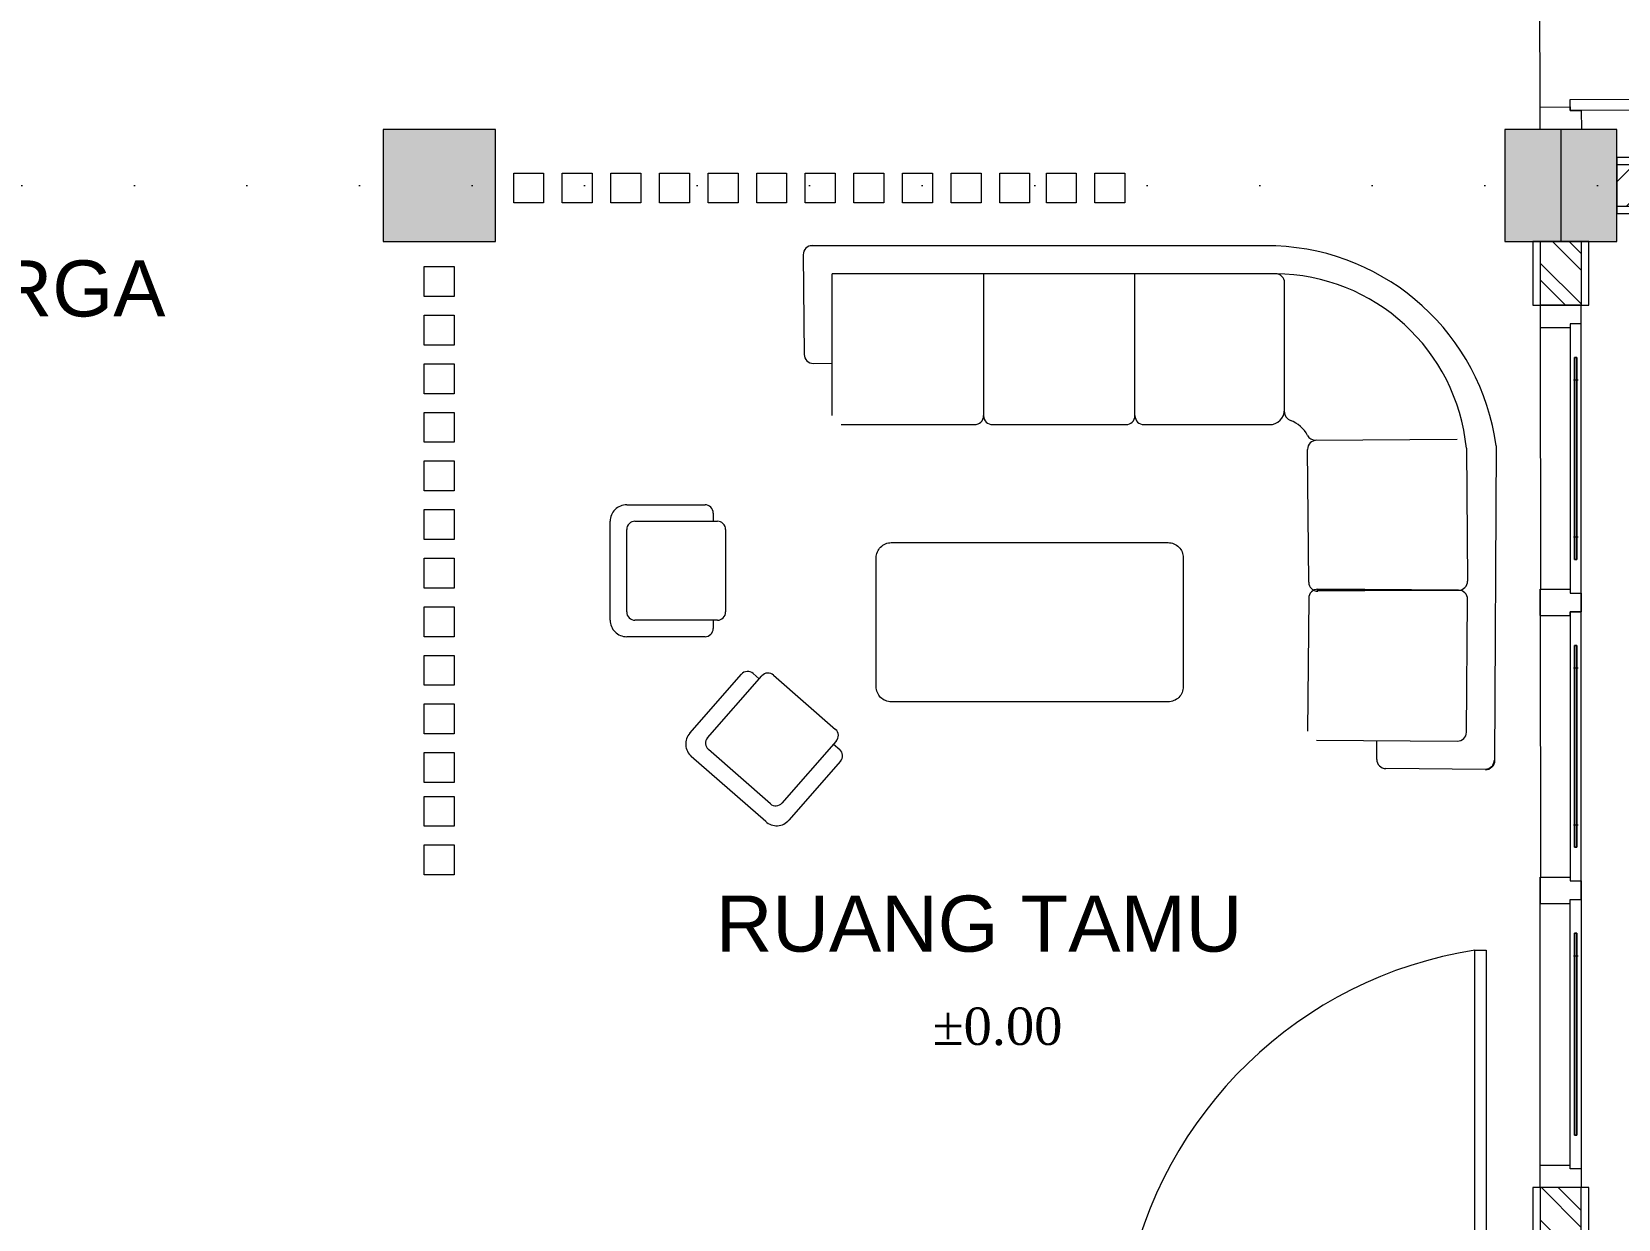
# Model space of a CAD drawing. Header units: millimetres. Extents: x -12161372 to 46643, y -9506984 to 15358.
# Drawn here: x 9279.8 to 9704.2, y 5613.8 to 5931.4 of the extents above; entities that cross this region are included whole.
import ezdxf

# ---------------------------------------------------------------- set-up
doc = ezdxf.new("R2010")
doc.units = ezdxf.units.MM
doc.linetypes.add('ACAD_ISO07W100', pattern=[3, 0, -3])
for name, color, linetype, lineweight in [('arsiran', 202, 'Continuous', 0), ('dinding', 110, 'Continuous', 9), ('furniture', 7, 'Continuous', 5), ('interior', 7, 'Continuous', 13), ('jendela', 7, 'Continuous', 15), ('kolom', 150, 'Continuous', 13), ('pintu', 7, 'Continuous', 13), ('teks', 255, 'Continuous', 5)]:
    doc.layers.add(name, color=color, linetype=linetype, lineweight=lineweight)
doc.layers.add('GRID', color=7, linetype='Continuous', plot=False)
doc.styles.get("Standard").update_dxf_attribs({"font": 'arial.ttf'})
doc.styles.add('teks3', font='times.ttf', dxfattribs={"height": 25})

# ---------------------------------------------------------------- blocks, each defined once
blk = doc.blocks.new('*U42')
at = {"layer": 'arsiran'}
h = blk.add_hatch(dxfattribs=at)
h.set_pattern_fill('ANSI32', color=256)
h.set_pattern_definition([(45, (-2527.686, -4513.269), (-6.735192, 6.735192), []), (45, (-2523.196, -4513.269), (-6.735192, 6.735192), [])])
h.paths.add_polyline_path([(0, 5.5), (0, -5.5), (16.99, -5.5), (16.99, 5.5)])
blk.add_lwpolyline([(0, -5.5), (16.99, -5.5), (16.99, 5.5), (0, 5.5)], close=True, dxfattribs=at)
at = {"layer": 'dinding'}
blk.add_lwpolyline([(0, -7.5), (16.99, -7.5), (16.99, 7.5), (0, 7.5)], close=True, dxfattribs=at)
blk = doc.blocks.new('*U40')
at = {"layer": 'arsiran'}
h = blk.add_hatch(dxfattribs=at)
h.set_pattern_fill('ANSI32', color=256)
h.set_pattern_definition([(45, (-2496.681, -4513.269), (-6.735192, 6.735192), []), (45, (-2492.191, -4513.269), (-6.735192, 6.735192), [])])
h.paths.add_polyline_path([(0, 5.5), (0, -5.5), (48, -5.5), (48, 5.5)])
blk.add_lwpolyline([(0, -5.5), (48, -5.5), (48, 5.5), (0, 5.5)], close=True, dxfattribs=at)
at = {"layer": 'dinding'}
blk.add_lwpolyline([(0, -7.5), (48, -7.5), (48, 7.5), (0, 7.5)], close=True, dxfattribs=at)

msp = doc.modelspace()

# ---------------------------------------------------------------- hatches: boundary and pattern name
at = {"layer": 'jendela'}
h = msp.add_hatch(color=256, dxfattribs=at)
h.dxf.hatch_style = 1
h.paths.add_polyline_path([(9693.111, 5790.263), (9692.511, 5790.263), (9692.511, 5844.263), (9693.111, 5844.263)])
h = msp.add_hatch(color=256, dxfattribs=at)
h.dxf.hatch_style = 1
h.paths.add_polyline_path([(9693.111, 5790.263), (9692.511, 5790.263), (9692.511, 5844.263), (9693.111, 5844.263)])
h = msp.add_hatch(color=256, dxfattribs=at)
h.dxf.hatch_style = 1
h.paths.add_polyline_path([(9693.111, 5844.25), (9692.511, 5844.25), (9692.511, 5790.25), (9693.111, 5790.25)])
h = msp.add_hatch(color=256, dxfattribs=at)
h.dxf.hatch_style = 1
h.paths.add_polyline_path([(9693.111, 5844.25), (9692.511, 5844.25), (9692.511, 5790.25), (9693.111, 5790.25)])
h = msp.add_hatch(color=256, dxfattribs=at)
h.dxf.hatch_style = 1
h.paths.add_polyline_path([(9693.116, 5844.257), (9692.516, 5844.257), (9692.516, 5790.257), (9693.116, 5790.257)])
h = msp.add_hatch(color=256, dxfattribs=at)
h.dxf.hatch_style = 1
h.paths.add_polyline_path([(9693.111, 5713.263), (9692.511, 5713.263), (9692.511, 5767.263), (9693.111, 5767.263)])
h = msp.add_hatch(color=256, dxfattribs=at)
h.dxf.hatch_style = 1
h.paths.add_polyline_path([(9693.111, 5713.263), (9692.511, 5713.263), (9692.511, 5767.263), (9693.111, 5767.263)])
h = msp.add_hatch(color=256, dxfattribs=at)
h.dxf.hatch_style = 1
h.paths.add_polyline_path([(9693.111, 5767.25), (9692.511, 5767.25), (9692.511, 5713.25), (9693.111, 5713.25)])
h = msp.add_hatch(color=256, dxfattribs=at)
h.dxf.hatch_style = 1
h.paths.add_polyline_path([(9693.111, 5767.25), (9692.511, 5767.25), (9692.511, 5713.25), (9693.111, 5713.25)])
h = msp.add_hatch(color=256, dxfattribs=at)
h.dxf.hatch_style = 1
h.paths.add_polyline_path([(9693.116, 5767.257), (9692.516, 5767.257), (9692.516, 5713.257), (9693.116, 5713.257)])
h = msp.add_hatch(color=256, dxfattribs=at)
h.dxf.hatch_style = 1
h.paths.add_polyline_path([(9693.111, 5636.263), (9692.511, 5636.263), (9692.511, 5690.263), (9693.111, 5690.263)])
h = msp.add_hatch(color=256, dxfattribs=at)
h.dxf.hatch_style = 1
h.paths.add_polyline_path([(9693.111, 5636.263), (9692.511, 5636.263), (9692.511, 5690.263), (9693.111, 5690.263)])
h = msp.add_hatch(color=256, dxfattribs=at)
h.dxf.hatch_style = 1
h.paths.add_polyline_path([(9693.111, 5690.25), (9692.511, 5690.25), (9692.511, 5636.25), (9693.111, 5636.25)])
h = msp.add_hatch(color=256, dxfattribs=at)
h.dxf.hatch_style = 1
h.paths.add_polyline_path([(9693.111, 5690.25), (9692.511, 5690.25), (9692.511, 5636.25), (9693.111, 5636.25)])
h = msp.add_hatch(color=256, dxfattribs=at)
h.dxf.hatch_style = 1
h.paths.add_polyline_path([(9693.116, 5636.257), (9692.516, 5636.257), (9692.516, 5690.257), (9693.116, 5690.257)])
at = {"layer": 'kolom'}
h = msp.add_hatch(color=256, dxfattribs=at)
h.dxf.hatch_style = 1
h.paths.add_polyline_path([(9403.847, 5875.262), (9403.847, 5905.262), (9373.847, 5905.262), (9373.847, 5875.262)])
h = msp.add_hatch(color=256, dxfattribs=at)
h.dxf.hatch_style = 1
h.paths.add_polyline_path([(9703.847, 5875.262), (9703.847, 5905.262), (9673.847, 5905.262), (9673.847, 5875.262)])

# ---------------------------------------------------------------- linework, layer by layer
at = {"layer": 'furniture'}
for p, q in [((9612.588, 5874.129), (9488.028, 5874.129)), ((9486.217, 5871.764), (9486.459, 5845.097)), ((9612.519, 5866.674), (9493.933, 5866.674)), ((9493.933, 5828.72), (9493.933, 5866.674)), ((9534.433, 5866.674), (9534.433, 5828.72)), ((9574.933, 5828.72), (9574.933, 5866.674)), ((9614.942, 5829.677), (9614.942, 5864.252)), ((9488.902, 5842.695), (9493.933, 5842.738)), ((9496.356, 5826.297), (9532.011, 5826.297)), ((9536.856, 5826.297), (9572.511, 5826.297)), ((9577.356, 5826.297), (9610.904, 5826.297)), ((9623.258, 5822.122), (9661.155, 5822.389)), ((9621.41, 5784.15), (9621.107, 5819.681)), ((9663.598, 5819.987), (9663.901, 5784.456)), ((9671.561, 5820.62), (9671.131, 5736.474)), ((9621.41, 5779.876), (9621.107, 5744.346)), ((9623.545, 5782.013), (9661.5, 5782.013)), ((9623.545, 5782.013), (9661.5, 5782.013)), ((9661.5, 5782.013), (9623.853, 5782.278)), ((9661.5, 5782.013), (9623.853, 5781.748)), ((9663.598, 5744.039), (9663.901, 5779.57)), ((9623.509, 5741.902), (9661.155, 5741.637)), ((9639.619, 5736.757), (9639.662, 5741.789)), ((9668.688, 5734.073), (9642.021, 5734.314))]:
    msp.add_line(p, q, dxfattribs=at)
msp.add_lwpolyline([(9505.725, 5756.208), (9505.725, 5790.701, -0.4142136), (9509.763, 5794.738), (9583.812, 5794.738, -0.4142136), (9587.85, 5790.701), (9587.85, 5756.208, -0.4142136), (9583.812, 5752.171), (9509.763, 5752.171, -0.4142136)], format="xyb", close=True, dxfattribs=at)
for centre, radius, start, end in [((9488.64, 5871.785), 2.423, 90.48918, 180.48918), ((9610.126, 5812.134), 62.019, 7.86487, 87.72356), ((9612.028, 5814.851), 51.825, 5.68677, 89.45697), ((9612.519, 5864.252), 2.423, 0, 90), ((9488.881, 5845.118), 2.423, 180.48918, 270.48918), ((9532.011, 5828.72), 2.423, 270, 0), ((9536.856, 5828.72), 2.423, 180, 270), ((9572.511, 5828.72), 2.423, 270, 0), ((9577.356, 5828.72), 2.423, 180, 270), ((9610.904, 5830.335), 4.038, 270, 0), ((9617.364, 5829.677), 2.423, 180, 250.24671), ((9613.748, 5819.606), 8.278, 27.48353, 70.24671), ((9623.241, 5824.545), 2.423, 207.48353, 270.40318), ((9623.529, 5819.701), 2.423, 90.48918, 180.48918), ((9623.833, 5784.171), 2.423, 180.48918, 270.48918), ((9661.479, 5784.436), 2.423, 270.48918, 0.48918), ((9623.833, 5779.855), 2.423, 89.51082, 179.51082), ((9661.479, 5779.591), 2.423, 359.51082, 89.51082), ((9661.175, 5744.06), 2.423, 269.51082, 359.51082), ((9642.042, 5736.737), 2.423, 179.51082, 269.51082)]:
    msp.add_arc(centre, radius, start, end, dxfattribs=at)
at = {"layer": 'GRID'}
msp.add_arc((9668.709, 5736.495), 2.423, 269.51082, 359.51082, dxfattribs=at)
at = {"layer": 'interior', "linetype": 'Continuous'}
for p, q in [((9438.984, 5804.867), (9459.932, 5804.867)), ((9462.137, 5802.662), (9462.137, 5800.457)), ((9434.574, 5773.997), (9434.574, 5800.457)), ((9438.984, 5776.202), (9438.984, 5798.252)), ((9441.189, 5800.457), (9463.239, 5800.457)), ((9465.444, 5798.252), (9465.444, 5776.202)), ((9463.239, 5773.997), (9441.189, 5773.997)), ((9462.137, 5773.997), (9462.137, 5771.792)), ((9459.932, 5769.587), (9438.984, 5769.587)), ((9455.85, 5743.781), (9469.66, 5759.531)), ((9460.619, 5742.532), (9475.156, 5759.111)), ((9472.771, 5759.736), (9474.429, 5758.282)), ((9478.268, 5759.315), (9494.847, 5744.778)), ((9495.051, 5741.666), (9480.514, 5725.087)), ((9476.153, 5720.113), (9456.258, 5737.558)), ((9477.403, 5724.883), (9460.823, 5739.42)), ((9494.325, 5740.837), (9495.983, 5739.384)), ((9496.187, 5736.272), (9482.376, 5720.522))]:
    msp.add_line(p, q, dxfattribs=at)
at = {"layer": 'interior'}
for points in [[(9416.762, 5885.603), (9408.762, 5885.603), (9408.762, 5893.603), (9416.762, 5893.603)], [(9429.762, 5885.603), (9421.762, 5885.603), (9421.762, 5893.603), (9429.762, 5893.603)], [(9442.762, 5885.603), (9434.762, 5885.603), (9434.762, 5893.603), (9442.762, 5893.603)], [(9455.762, 5885.603), (9447.762, 5885.603), (9447.762, 5893.603), (9455.762, 5893.603)], [(9468.762, 5885.603), (9460.762, 5885.603), (9460.762, 5893.603), (9468.762, 5893.603)], [(9481.762, 5885.603), (9473.762, 5885.603), (9473.762, 5893.603), (9481.762, 5893.603)], [(9494.762, 5885.603), (9486.762, 5885.603), (9486.762, 5893.603), (9494.762, 5893.603)], [(9507.762, 5885.603), (9499.762, 5885.603), (9499.762, 5893.603), (9507.762, 5893.603)], [(9520.762, 5885.603), (9512.762, 5885.603), (9512.762, 5893.603), (9520.762, 5893.603)], [(9533.762, 5885.603), (9525.762, 5885.603), (9525.762, 5893.603), (9533.762, 5893.603)], [(9546.762, 5885.603), (9538.762, 5885.603), (9538.762, 5893.603), (9546.762, 5893.603)], [(9559.231, 5885.603), (9551.231, 5885.603), (9551.231, 5893.603), (9559.231, 5893.603)], [(9572.231, 5885.603), (9564.231, 5885.603), (9564.231, 5893.603), (9572.231, 5893.603)], [(9384.847, 5860.585), (9384.847, 5868.585), (9392.847, 5868.585), (9392.847, 5860.585)], [(9384.847, 5847.585), (9384.847, 5855.585), (9392.847, 5855.585), (9392.847, 5847.585)], [(9384.847, 5834.585), (9384.847, 5842.585), (9392.847, 5842.585), (9392.847, 5834.585)], [(9384.847, 5821.585), (9384.847, 5829.585), (9392.847, 5829.585), (9392.847, 5821.585)], [(9384.847, 5808.585), (9384.847, 5816.585), (9392.847, 5816.585), (9392.847, 5808.585)], [(9384.847, 5795.585), (9384.847, 5803.585), (9392.847, 5803.585), (9392.847, 5795.585)], [(9384.847, 5782.585), (9384.847, 5790.585), (9392.847, 5790.585), (9392.847, 5782.585)], [(9384.847, 5769.585), (9384.847, 5777.585), (9392.847, 5777.585), (9392.847, 5769.585)], [(9384.847, 5756.585), (9384.847, 5764.585), (9392.847, 5764.585), (9392.847, 5756.585)], [(9384.847, 5743.585), (9384.847, 5751.585), (9392.847, 5751.585), (9392.847, 5743.585)], [(9384.847, 5730.585), (9384.847, 5738.585), (9392.847, 5738.585), (9392.847, 5730.585)], [(9384.803, 5718.875), (9384.803, 5726.875), (9392.803, 5726.875), (9392.803, 5718.875)], [(9384.803, 5705.875), (9384.803, 5713.875), (9392.803, 5713.875), (9392.803, 5705.875)]]:
    msp.add_lwpolyline(points, close=True, dxfattribs=at)
at = {"layer": 'interior', "linetype": 'Continuous'}
for centre, radius, start, end in [((9438.984, 5800.457), 4.41, 89.99996, 180.00004), ((9459.932, 5802.662), 2.205, 359.99996, 90.00004), ((9441.189, 5798.252), 2.205, 89.99996, 180.00004), ((9463.239, 5798.252), 2.205, 359.99996, 90.00004), ((9441.189, 5776.202), 2.205, 179.99996, 270.00004), ((9463.239, 5776.202), 2.205, 269.99996, 0.00004), ((9438.984, 5773.997), 4.41, 179.99996, 270.00004), ((9459.932, 5771.792), 2.205, 269.99996, 0.00004), ((9471.318, 5758.078), 2.205, 48.75498, 138.75507), ((9476.814, 5757.657), 2.205, 48.75498, 138.75507), ((9459.165, 5740.874), 4.41, 138.75498, 228.75507), ((9462.277, 5741.078), 2.205, 138.75498, 228.75507), ((9493.394, 5743.12), 2.205, 318.75498, 48.75507), ((9494.529, 5737.726), 2.205, 318.75498, 48.75507), ((9478.856, 5726.541), 2.205, 228.75498, 318.75507), ((9479.061, 5723.429), 4.41, 228.75498, 318.75507)]:
    msp.add_arc(centre, radius, start, end, dxfattribs=at)
at = {"layer": 'jendela'}
for p, q in [((9694.316, 5776.257), (9694.316, 5858.256)), ((9694.316, 5776.257), (9694.316, 5858.256)), ((9683.333, 5852.256), (9683.36, 5782.267)), ((9683.333, 5852.256), (9683.36, 5782.267)), ((9692.265, 5838.257), (9693.465, 5838.257)), ((9692.265, 5796.256), (9693.465, 5796.256)), ((9694.316, 5699.257), (9694.316, 5781.256)), ((9683.333, 5775.256), (9683.36, 5705.267)), ((9683.333, 5775.256), (9683.36, 5705.267)), ((9692.265, 5761.257), (9693.465, 5761.257)), ((9692.265, 5719.256), (9693.465, 5719.256)), ((9694.316, 5704.257), (9694.316, 5622.257)), ((9683.333, 5628.257), (9683.333, 5698.257)), ((9683.333, 5628.257), (9683.333, 5698.257)), ((9692.265, 5684.257), (9693.465, 5684.257))]:
    msp.add_line(p, q, dxfattribs=at)
for points in [[(9683.333, 5858.268), (9683.333, 5852.256), (9691.316, 5852.256)], [(9694.316, 5852.256), (9694.316, 5852.256), (9694.316, 5858.256), (9683.333, 5858.268)], [(9694.316, 5852.256), (9694.316, 5852.256), (9694.316, 5858.256), (9683.333, 5858.256)], [(9683.333, 5858.256), (9683.333, 5852.256), (9691.316, 5852.256)], [(9683.351, 5782.267), (9683.351, 5775.246), (9691.316, 5775.257), (9691.316, 5776.257), (9694.316, 5776.257), (9694.316, 5781.257)], [(9683.351, 5775.246), (9683.351, 5782.267), (9691.316, 5782.257), (9691.316, 5781.257), (9694.316, 5781.257), (9694.316, 5776.257)], [(9683.351, 5782.267), (9683.351, 5775.246), (9691.316, 5775.257), (9691.316, 5776.257), (9694.316, 5776.257), (9694.316, 5781.257)], [(9683.351, 5698.246), (9683.351, 5705.267), (9691.316, 5705.257), (9691.316, 5704.257), (9694.316, 5704.257), (9694.316, 5699.257)], [(9683.351, 5705.267), (9683.351, 5698.246), (9691.316, 5698.257), (9691.316, 5699.257), (9694.316, 5699.257), (9694.316, 5704.257)], [(9683.351, 5705.267), (9683.351, 5698.246), (9691.316, 5698.257), (9691.316, 5699.257), (9694.316, 5699.257), (9694.316, 5704.257)], [(9694.316, 5628.257), (9694.316, 5628.257), (9694.316, 5622.257), (9683.333, 5622.257)], [(9683.333, 5622.257), (9683.333, 5628.257), (9691.316, 5628.257)], [(9694.316, 5628.257), (9694.316, 5628.257), (9694.316, 5622.257), (9683.333, 5622.245)], [(9683.333, 5622.245), (9683.333, 5628.257), (9691.316, 5628.257)]]:
    msp.add_lwpolyline(points, dxfattribs=at)
for points in [[(9694.316, 5781.257), (9694.316, 5853.257), (9691.316, 5853.257), (9691.316, 5781.257)], [(9694.316, 5781.257), (9694.316, 5853.257), (9691.316, 5853.257), (9691.316, 5781.257)], [(9692.516, 5790.257), (9692.516, 5844.257), (9693.116, 5844.257), (9693.116, 5790.257)], [(9692.516, 5844.257), (9692.516, 5790.257), (9693.116, 5790.257), (9693.116, 5844.257)], [(9692.516, 5790.257), (9692.516, 5844.257), (9693.116, 5844.257), (9693.116, 5790.257)], [(9692.516, 5844.257), (9692.516, 5790.257), (9693.116, 5790.257), (9693.116, 5844.257)], [(9692.516, 5790.257), (9692.516, 5844.257), (9693.116, 5844.257), (9693.116, 5790.257)], [(9694.316, 5704.257), (9694.316, 5776.257), (9691.316, 5776.257), (9691.316, 5704.257)], [(9694.316, 5704.257), (9694.316, 5776.257), (9691.316, 5776.257), (9691.316, 5704.257)], [(9692.516, 5713.257), (9692.516, 5767.257), (9693.116, 5767.257), (9693.116, 5713.257)], [(9692.516, 5713.257), (9692.516, 5767.257), (9693.116, 5767.257), (9693.116, 5713.257)], [(9692.516, 5767.257), (9692.516, 5713.257), (9693.116, 5713.257), (9693.116, 5767.257)], [(9692.516, 5713.257), (9692.516, 5767.257), (9693.116, 5767.257), (9693.116, 5713.257)], [(9692.516, 5767.257), (9692.516, 5713.257), (9693.116, 5713.257), (9693.116, 5767.257)], [(9694.316, 5699.257), (9694.316, 5627.257), (9691.316, 5627.257), (9691.316, 5699.257)], [(9694.316, 5699.257), (9694.316, 5627.257), (9691.316, 5627.257), (9691.316, 5699.257)], [(9692.516, 5690.257), (9692.516, 5636.257), (9693.116, 5636.257), (9693.116, 5690.257)], [(9692.516, 5690.257), (9692.516, 5636.257), (9693.116, 5636.257), (9693.116, 5690.257)], [(9692.516, 5636.257), (9692.516, 5690.257), (9693.116, 5690.257), (9693.116, 5636.257)], [(9692.516, 5690.257), (9692.516, 5636.257), (9693.116, 5636.257), (9693.116, 5690.257)], [(9692.516, 5636.257), (9692.516, 5690.257), (9693.116, 5690.257), (9693.116, 5636.257)]]:
    msp.add_lwpolyline(points, close=True, dxfattribs=at)
at = {"layer": 'kolom'}
msp.add_line((9688.847, 5905.262), (9688.847, 5875.262), dxfattribs=at)
for points in [[(9373.847, 5875.262), (9403.847, 5875.262), (9403.847, 5905.262), (9373.847, 5905.262)], [(9673.847, 5875.262), (9703.847, 5875.262), (9703.847, 5905.262), (9673.847, 5905.262)]]:
    msp.add_lwpolyline(points, close=True, dxfattribs=at)
at = {"layer": 'pintu'}
for q in [(9683.01, 5991.261), (9683.323, 5911.262)]:
    msp.add_line((9683.323, 5911.262), q, dxfattribs=at)
for points in [[(9691.31, 5910.293), (9691.298, 5913.293), (9771.298, 5913.606), (9771.309, 5910.606)], [(9668.847, 5595.744), (9665.847, 5595.744), (9665.847, 5685.744), (9668.847, 5685.744)]]:
    msp.add_lwpolyline(points, close=True, dxfattribs=at)
msp.add_lwpolyline([(9683.347, 5905.262), (9683.346, 5905.262), (9683.323, 5911.262), (9691.306, 5911.293), (9691.31, 5910.293), (9694.31, 5910.305), (9694.329, 5905.305), (9683.346, 5905.262)], dxfattribs=at)
msp.add_arc((9688.828, 5909.915), 82.552, 2.56289, 86.40415, dxfattribs=at)
at = {"layer": 'teks', "linetype": 'ACAD_ISO07W100', "ltscale": 10}
msp.add_line((8404.321, 5890.262), (9988.847, 5890.262), dxfattribs=at)
at = {"layer": 'teks'}
msp.add_arc((9683.401, 5574.552), 112.57, 98.97142, 169.14008, dxfattribs=at)

# ---------------------------------------------------------------- block references
at = {"layer": 'dinding'}
msp.add_blockref('*U40', (9703.847, 5890.262), dxfattribs=at)
at = {"layer": 'dinding', "rotation": 270}
for p in [(9688.846, 5875.268), (9688.824, 5622.257)]:
    msp.add_blockref('*U42', p, dxfattribs=at)

# ---------------------------------------------------------------- texts
at = {"layer": 'teks', "ltscale": 10, "char_height": 15, "attachment_point": 1}
for s, width, insert in [('RUANG KELUARGA', 281.53599, (9120.019, 5870.24)), ('RUANG TAMU', 150.15314, (9462.81, 5700.337))]:
    msp.add_mtext_dynamic_manual_height_columns(s, width=width, gutter_width=100, heights=[0], dxfattribs=dict(at, insert=insert))
at = {"layer": 'teks', "insert": (9533.167, 5665.283), "char_height": 10, "attachment_point": 5, "style": 'teks3'}
msp.add_mtext_dynamic_manual_height_columns('\\pxi-3,l4,t4;%%P0.00', width=79.47508, gutter_width=15, heights=[0], dxfattribs=at)

doc.saveas('drawing.dxf')
